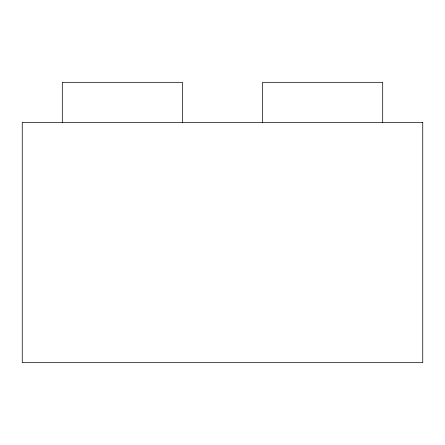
<?xml version="1.0" encoding="UTF-8"?>
<svg xmlns="http://www.w3.org/2000/svg" width="445" height="445" viewBox="0 0 445 445"><rect width="100%" height="100%" fill="white"/><g stroke="black" fill="none" stroke-linecap="round" stroke-linejoin="round"><path stroke-width="0.67" d="M382.7 122.375L382.7 82.325L262.55 82.325L262.55 122.375M182.45 122.375L182.45 82.325L62.3 82.325L62.3 122.375M422.75 122.375L22.25 122.375L22.25 362.675L422.75 362.675L422.75 122.375"/></g></svg>
